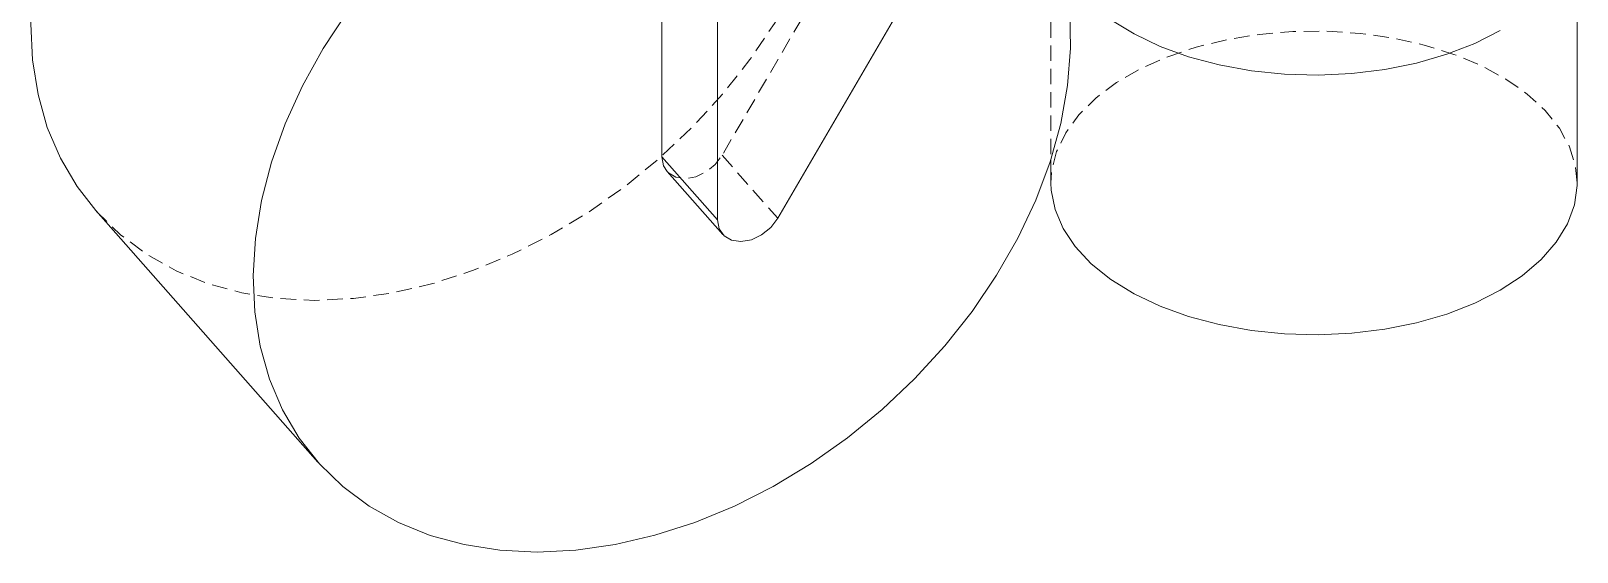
# Model space of a CAD drawing. Header units: millimetres. Extents: x 1529 to 6255, y 1713 to 5797.
# Drawn here: x 4616.2 to 4742.5, y 4376.1 to 4418.7 of the extents above; entities that cross this region are included whole.
import ezdxf

# ---------------------------------------------------------------- set-up
doc = ezdxf.new("R2010")
doc.units = ezdxf.units.MM
doc.linetypes.add('HIDDEN', pattern=[1.905, 1.27, -0.635])

msp = doc.modelspace()

# ---------------------------------------------------------------- linework, layer by layer
at = {"color": 7, "linetype": 'HIDDEN', "lineweight": 0}
for p, q in [((4689.703, 4437.807), (4672.644, 4408.55)), ((4699.516, 4427.054), (4699.516, 4408.205)), ((4672.644, 4408.55), (4677.184, 4403.406))]:
    msp.add_line(p, q, dxfattribs=at)
at = {"color": 7, "linetype": 'Continuous', "lineweight": 15}
for p, q in [((4677.184, 4403.406), (4696.839, 4437.114)), ((4672.265, 4429.886), (4672.265, 4403.287)), ((4667.725, 4408.431), (4667.725, 4428.55)), ((4742.516, 4406.292), (4742.516, 4427.522)), ((4672.265, 4403.287), (4667.725, 4408.431)), ((4699.516, 4408.205), (4699.516, 4406.292)), ((4668.149, 4407.232), (4672.689, 4402.088)), ((4621.45, 4404.038), (4639.61, 4383.464))]:
    msp.add_line(p, q, dxfattribs=at)
at = {"color": 7, "linetype": 'HIDDEN', "lineweight": 0, "flags": 128}
for points in [[(4621.45, 4404.038), (4621.566, 4403.908), (4623.477, 4402.049), (4625.636, 4400.444), (4628.023, 4399.11), (4630.616, 4398.06), (4633.388, 4397.303), (4636.315, 4396.846), (4639.369, 4396.694), (4642.519, 4396.849), (4645.736, 4397.309), (4648.99, 4398.068), (4652.25, 4399.122), (4655.483, 4400.458), (4658.661, 4402.065), (4661.752, 4403.927), (4664.727, 4406.026), (4667.557, 4408.343), (4670.216, 4410.855), (4672.678, 4413.539), (4674.92, 4416.369), (4676.921, 4419.317), (4678.661, 4422.357), (4680.123, 4425.458), (4681.295, 4428.591), (4682.165, 4431.727), (4682.724, 4434.836), (4682.967, 4437.888), (4682.892, 4440.853), (4682.499, 4443.705), (4681.793, 4446.415), (4680.78, 4448.957), (4679.47, 4451.308), (4677.874, 4453.445), (4676.009, 4455.348), (4673.892, 4456.999), (4671.544, 4458.381), (4671.544, 4458.381)], [(4742.516, 4406.292), (4742.38, 4407.681), (4741.897, 4409.247), (4741.071, 4410.764), (4739.916, 4412.208), (4738.45, 4413.555), (4736.698, 4414.782), (4734.688, 4415.87), (4732.454, 4416.801), (4730.032, 4417.559), (4727.463, 4418.132), (4724.787, 4418.511), (4722.049, 4418.689), (4719.294, 4418.663), (4716.568, 4418.435), (4713.915, 4418.007), (4711.378, 4417.386), (4708.999, 4416.584), (4706.818, 4415.612), (4704.87, 4414.488), (4703.187, 4413.228), (4701.797, 4411.855), (4700.722, 4410.391), (4699.981, 4408.859), (4699.585, 4407.285), (4699.516, 4406.292)], [(4668.149, 4407.232), (4668.257, 4407.12), (4668.872, 4406.757), (4669.643, 4406.645), (4670.491, 4406.796), (4671.329, 4407.195), (4672.072, 4407.8), (4672.644, 4408.55)]]:
    msp.add_lwpolyline(points, dxfattribs=at)
at = {"color": 7, "linetype": 'Continuous', "lineweight": 15, "flags": 128}
for points in [[(4629.31, 4447.248), (4628.466, 4446.39), (4626.041, 4443.679), (4623.84, 4440.826), (4621.884, 4437.859), (4620.192, 4434.807), (4618.779, 4431.698), (4617.66, 4428.562), (4616.845, 4425.428), (4616.341, 4422.328), (4616.154, 4419.289), (4616.285, 4416.342), (4616.733, 4413.513), (4617.494, 4410.831), (4618.56, 4408.32), (4619.922, 4406.006), (4621.45, 4404.038)], [(4700.525, 4423.763), (4701.498, 4422.316), (4702.811, 4420.918), (4704.423, 4419.628), (4706.308, 4418.468), (4708.434, 4417.457), (4710.767, 4416.611), (4713.268, 4415.944), (4715.896, 4415.467), (4718.608, 4415.188), (4721.36, 4415.111), (4724.106, 4415.239), (4726.802, 4415.568), (4729.402, 4416.093), (4731.865, 4416.806), (4734.149, 4417.695), (4736.218, 4418.745)], [(4641.999, 4420.251), (4640.043, 4417.285), (4638.351, 4414.232), (4636.939, 4411.123), (4635.82, 4407.987), (4635.004, 4404.854), (4634.501, 4401.753), (4634.313, 4398.714), (4634.445, 4395.767), (4634.893, 4392.939), (4635.654, 4390.256), (4636.72, 4387.746), (4638.082, 4385.431), (4639.726, 4383.334), (4641.636, 4381.474), (4643.796, 4379.869), (4646.183, 4378.536), (4648.775, 4377.485), (4651.548, 4376.728), (4654.475, 4376.271), (4657.528, 4376.12), (4660.679, 4376.274), (4663.896, 4376.734), (4667.15, 4377.494), (4670.409, 4378.547), (4673.643, 4379.883), (4676.821, 4381.49), (4679.911, 4383.352), (4682.886, 4385.452), (4685.716, 4387.769), (4688.375, 4390.281), (4690.838, 4392.964), (4693.08, 4395.794), (4695.08, 4398.743), (4696.82, 4401.782), (4698.283, 4404.883), (4699.455, 4408.017), (4700.324, 4411.153), (4700.883, 4414.261), (4701.127, 4417.313), (4701.052, 4420.279)], [(4667.725, 4408.431), (4667.862, 4407.698), (4668.149, 4407.232)], [(4699.516, 4406.292), (4699.54, 4405.695), (4699.849, 4404.114), (4700.505, 4402.57), (4701.498, 4401.086), (4702.811, 4399.688), (4704.423, 4398.398), (4706.308, 4397.238), (4708.434, 4396.227), (4710.767, 4395.381), (4713.268, 4394.714), (4715.896, 4394.237), (4718.608, 4393.958), (4721.36, 4393.881), (4724.106, 4394.009), (4726.802, 4394.338), (4729.402, 4394.863), (4731.865, 4395.576), (4734.149, 4396.465), (4736.218, 4397.515)], [(4736.218, 4397.515), (4738.038, 4398.709), (4739.577, 4400.028), (4740.812, 4401.45), (4741.722, 4402.951), (4742.292, 4404.507), (4742.513, 4406.093), (4742.516, 4406.292)], [(4672.265, 4403.287), (4672.401, 4402.554), (4672.797, 4401.976), (4673.412, 4401.613), (4674.183, 4401.501), (4675.031, 4401.652), (4675.869, 4402.051), (4676.612, 4402.656), (4677.184, 4403.406)]]:
    msp.add_lwpolyline(points, dxfattribs=at)

doc.saveas('drawing.dxf')
